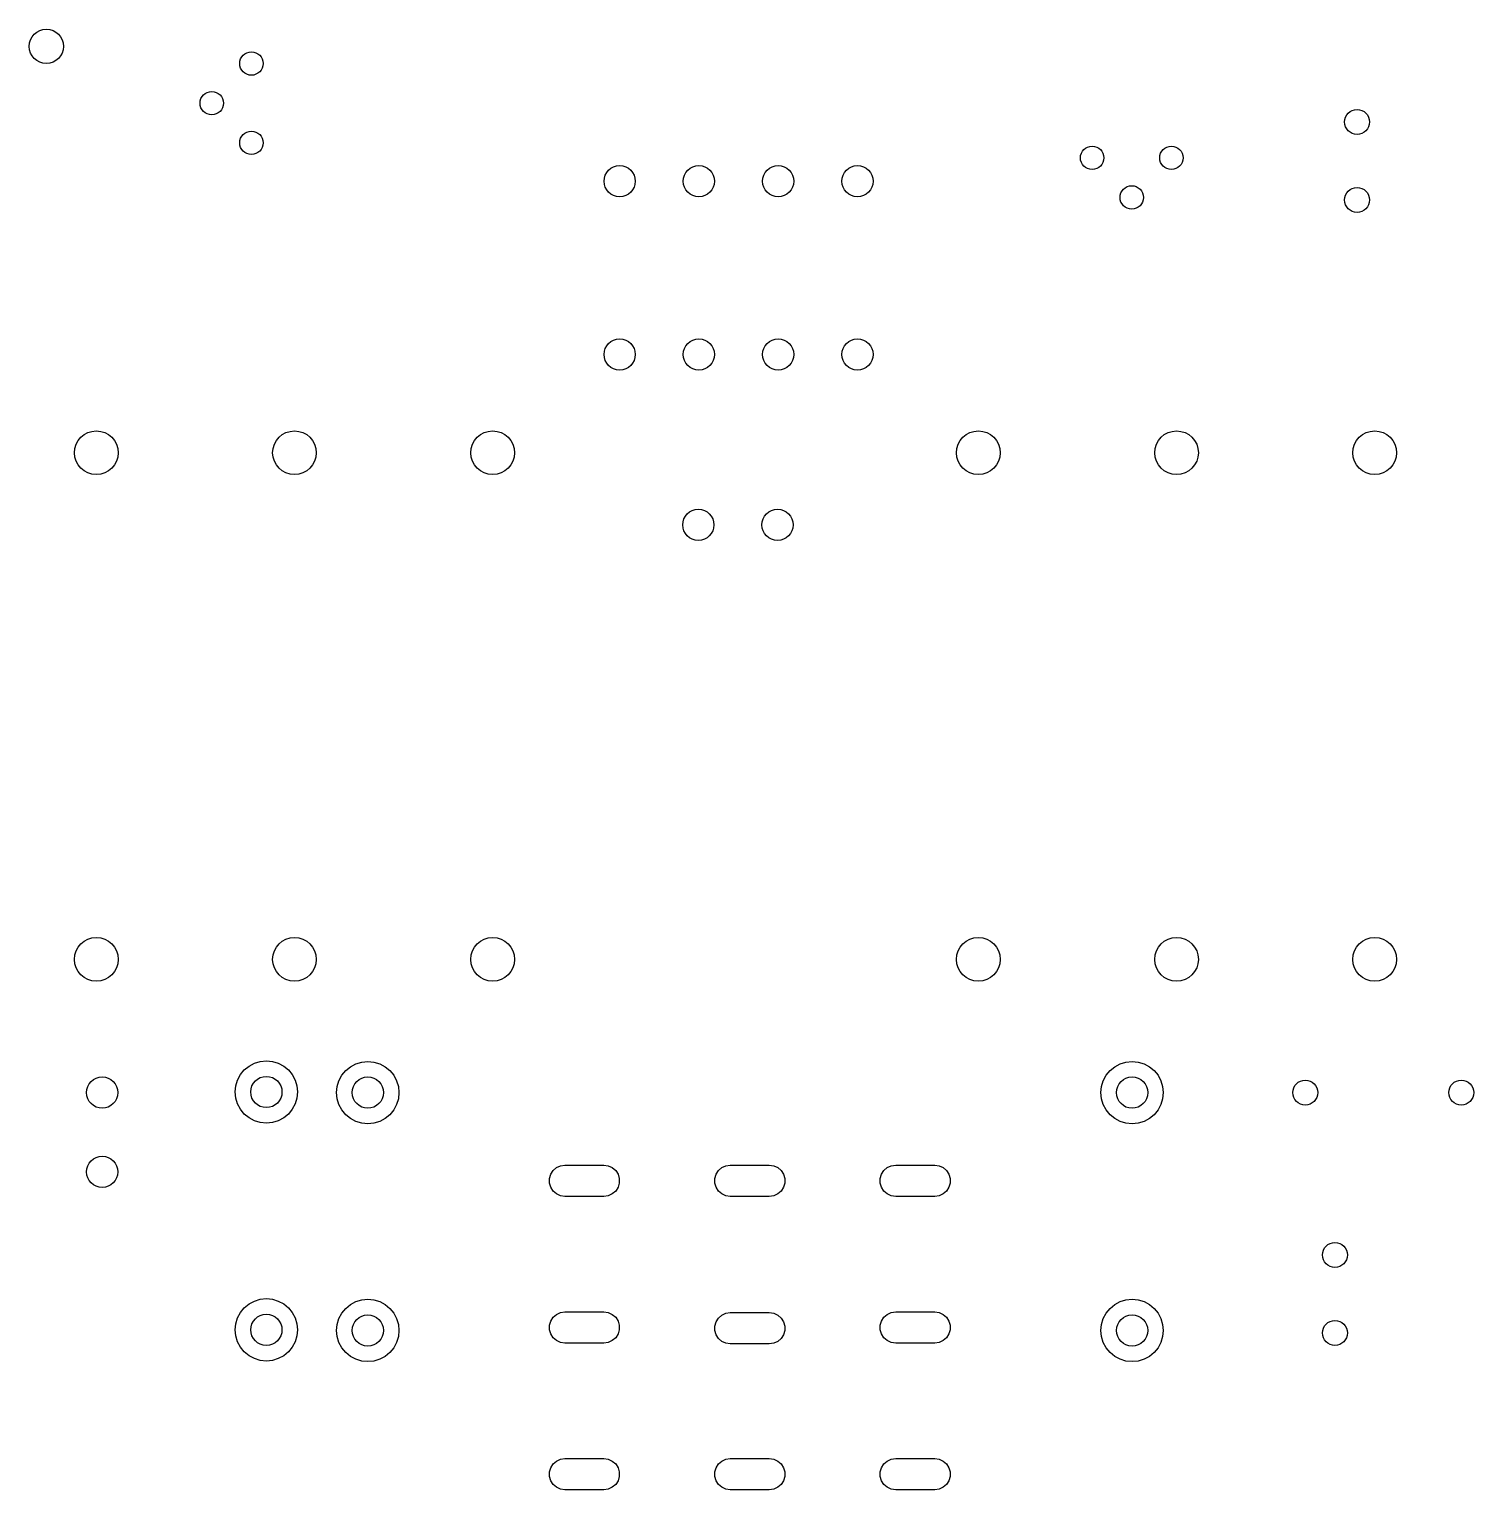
# Model space of a CAD drawing. Extents: x 4.7 to 6.55, y -5.82 to -2.15.
# Drawn here: x 4.731 to 6.553, y -5.816 to -3.974 of the extents above; entities that cross this region are included whole.
import ezdxf

# ---------------------------------------------------------------- set-up
doc = ezdxf.new("R2010")
doc.units = 0
doc.header["$MEASUREMENT"] = 0
doc.layers.add('BLACK', color=7, linetype='CONTINUOUS')

msp = doc.modelspace()

# ---------------------------------------------------------------- linework, layer by layer
at = {"layer": 'BLACK', "linetype": 'CONTINUOUS'}
for p, q in [((4.9972, -5.29231), (5.0021, -5.28635)), ((5.0021, -5.28635), (5.00806, -5.28145)), ((5.00806, -5.28145), (5.01486, -5.27782)), ((5.01486, -5.27782), (5.02224, -5.27558)), ((5.02224, -5.27558), (5.02992, -5.27482)), ((5.02992, -5.27482), (5.0376, -5.27558)), ((5.0376, -5.27558), (5.04498, -5.27782)), ((5.04498, -5.27782), (5.05178, -5.28145)), ((5.05178, -5.28145), (5.05775, -5.28635)), ((5.05775, -5.28635), (5.06264, -5.29231)), ((5.12516, -5.2931), (5.13005, -5.28714)), ((5.13005, -5.28714), (5.13601, -5.28224)), ((5.13601, -5.28224), (5.14282, -5.27861)), ((5.14282, -5.27861), (5.1502, -5.27637)), ((5.1502, -5.27637), (5.15787, -5.27561)), ((5.15787, -5.27561), (5.16555, -5.27637)), ((5.16555, -5.27637), (5.17293, -5.27861)), ((5.17293, -5.27861), (5.17974, -5.28224)), ((5.17974, -5.28224), (5.1857, -5.28714)), ((5.1857, -5.28714), (5.19059, -5.2931)), ((6.08933, -5.2931), (6.09422, -5.28714)), ((6.09422, -5.28714), (6.10019, -5.28224)), ((6.10019, -5.28224), (6.10699, -5.27861)), ((6.10699, -5.27861), (6.11437, -5.27637)), ((6.11437, -5.27637), (6.12205, -5.27561)), ((6.12205, -5.27561), (6.12972, -5.27637)), ((6.12972, -5.27637), (6.13711, -5.27861)), ((6.13711, -5.27861), (6.14391, -5.28224)), ((6.14391, -5.28224), (6.14987, -5.28714)), ((6.14987, -5.28714), (6.15477, -5.2931)), ((4.99133, -5.3065), (4.99357, -5.29911)), ((4.99357, -5.29911), (4.9972, -5.29231)), ((5.06264, -5.29231), (5.06628, -5.29911)), ((5.06628, -5.29911), (5.06852, -5.3065)), ((5.11928, -5.30728), (5.12152, -5.2999)), ((5.12152, -5.2999), (5.12516, -5.2931)), ((5.19059, -5.2931), (5.19423, -5.2999)), ((5.19423, -5.2999), (5.19647, -5.30728)), ((6.08345, -5.30728), (6.08569, -5.2999)), ((6.08569, -5.2999), (6.08933, -5.2931)), ((6.15477, -5.2931), (6.1584, -5.2999)), ((6.1584, -5.2999), (6.16064, -5.30728)), ((4.99057, -5.31417), (4.99133, -5.3065)), ((4.99133, -5.32185), (4.99057, -5.31417)), ((4.99357, -5.32923), (4.99133, -5.32185)), ((5.06852, -5.32185), (5.06628, -5.32923)), ((5.06852, -5.3065), (5.06927, -5.31417)), ((5.06927, -5.31417), (5.06852, -5.32185)), ((5.11852, -5.31496), (5.11928, -5.30728)), ((5.11928, -5.32264), (5.11852, -5.31496)), ((5.12152, -5.33002), (5.11928, -5.32264)), ((5.19647, -5.32264), (5.19423, -5.33002)), ((5.19647, -5.30728), (5.19722, -5.31496)), ((5.19722, -5.31496), (5.19647, -5.32264)), ((6.0827, -5.31496), (6.08345, -5.30728)), ((6.08345, -5.32264), (6.0827, -5.31496)), ((6.08569, -5.33002), (6.08345, -5.32264)), ((6.16064, -5.32264), (6.1584, -5.33002)), ((6.16064, -5.30728), (6.1614, -5.31496)), ((6.1614, -5.31496), (6.16064, -5.32264)), ((4.9972, -5.33603), (4.99357, -5.32923)), ((5.0021, -5.342), (4.9972, -5.33603)), ((5.00806, -5.34689), (5.0021, -5.342)), ((5.05775, -5.342), (5.05178, -5.34689)), ((5.06264, -5.33603), (5.05775, -5.342)), ((5.06628, -5.32923), (5.06264, -5.33603)), ((5.12516, -5.33682), (5.12152, -5.33002)), ((5.13005, -5.34279), (5.12516, -5.33682)), ((5.19059, -5.33682), (5.1857, -5.34279)), ((5.19423, -5.33002), (5.19059, -5.33682)), ((6.08933, -5.33682), (6.08569, -5.33002)), ((6.09422, -5.34279), (6.08933, -5.33682)), ((6.15477, -5.33682), (6.14987, -5.34279)), ((6.1584, -5.33002), (6.15477, -5.33682)), ((5.01486, -5.35053), (5.00806, -5.34689)), ((5.02224, -5.35277), (5.01486, -5.35053)), ((5.02992, -5.35352), (5.02224, -5.35277)), ((5.0376, -5.35277), (5.02992, -5.35352)), ((5.04498, -5.35053), (5.0376, -5.35277)), ((5.05178, -5.34689), (5.04498, -5.35053)), ((5.13601, -5.34768), (5.13005, -5.34279)), ((5.14282, -5.35132), (5.13601, -5.34768)), ((5.1502, -5.35355), (5.14282, -5.35132)), ((5.15787, -5.35431), (5.1502, -5.35355)), ((5.16555, -5.35355), (5.15787, -5.35431)), ((5.17293, -5.35132), (5.16555, -5.35355)), ((5.17974, -5.34768), (5.17293, -5.35132)), ((5.1857, -5.34279), (5.17974, -5.34768)), ((6.10019, -5.34768), (6.09422, -5.34279)), ((6.10699, -5.35132), (6.10019, -5.34768)), ((6.11437, -5.35355), (6.10699, -5.35132)), ((6.12205, -5.35431), (6.11437, -5.35355)), ((6.12972, -5.35355), (6.12205, -5.35431)), ((6.13711, -5.35132), (6.12972, -5.35355)), ((6.14391, -5.34768), (6.13711, -5.35132)), ((6.14987, -5.34279), (6.14391, -5.34768)), ((5.38859, -5.418), (5.39162, -5.41329)), ((5.39162, -5.41329), (5.39585, -5.40962)), ((5.39585, -5.40962), (5.40095, -5.40729)), ((5.40095, -5.40729), (5.4065, -5.4065)), ((5.4065, -5.4065), (5.45571, -5.4065)), ((5.45571, -5.4065), (5.46125, -5.40729)), ((5.46125, -5.40729), (5.46635, -5.40962)), ((5.46635, -5.40962), (5.47059, -5.41329)), ((5.47059, -5.41329), (5.47361, -5.418)), ((5.59725, -5.418), (5.60028, -5.41329)), ((5.60028, -5.41329), (5.60451, -5.40962)), ((5.60451, -5.40962), (5.60961, -5.40729)), ((5.60961, -5.40729), (5.61516, -5.4065)), ((5.61516, -5.4065), (5.66437, -5.4065)), ((5.66437, -5.4065), (5.66992, -5.40729)), ((5.66992, -5.40729), (5.67501, -5.40962)), ((5.67501, -5.40962), (5.67925, -5.41329)), ((5.67925, -5.41329), (5.68228, -5.418)), ((5.80591, -5.418), (5.80894, -5.41329)), ((5.80894, -5.41329), (5.81318, -5.40962)), ((5.81318, -5.40962), (5.81827, -5.40729)), ((5.81827, -5.40729), (5.82382, -5.4065)), ((5.82382, -5.4065), (5.87303, -5.4065)), ((5.87303, -5.4065), (5.87858, -5.40729)), ((5.87858, -5.40729), (5.88367, -5.40962)), ((5.88367, -5.40962), (5.88791, -5.41329)), ((5.88791, -5.41329), (5.89094, -5.418)), ((5.38701, -5.42338), (5.38859, -5.418)), ((5.38701, -5.42898), (5.38701, -5.42338)), ((5.38859, -5.43436), (5.38701, -5.42898)), ((5.39162, -5.43907), (5.38859, -5.43436)), ((5.47361, -5.43436), (5.47059, -5.43907)), ((5.47361, -5.418), (5.47519, -5.42338)), ((5.47519, -5.42898), (5.47361, -5.43436)), ((5.47519, -5.42338), (5.47519, -5.42898)), ((5.59567, -5.42338), (5.59725, -5.418)), ((5.59567, -5.42898), (5.59567, -5.42338)), ((5.59725, -5.43436), (5.59567, -5.42898)), ((5.60028, -5.43907), (5.59725, -5.43436)), ((5.68228, -5.43436), (5.67925, -5.43907)), ((5.68228, -5.418), (5.68385, -5.42338)), ((5.68385, -5.42898), (5.68228, -5.43436)), ((5.68385, -5.42338), (5.68385, -5.42898)), ((5.80433, -5.42338), (5.80591, -5.418)), ((5.80433, -5.42898), (5.80433, -5.42338)), ((5.80591, -5.43436), (5.80433, -5.42898)), ((5.80894, -5.43907), (5.80591, -5.43436)), ((5.89094, -5.43436), (5.88791, -5.43907)), ((5.89094, -5.418), (5.89252, -5.42338)), ((5.89252, -5.42898), (5.89094, -5.43436)), ((5.89252, -5.42338), (5.89252, -5.42898)), ((5.39585, -5.44274), (5.39162, -5.43907)), ((5.40095, -5.44507), (5.39585, -5.44274)), ((5.4065, -5.44587), (5.40095, -5.44507)), ((5.45571, -5.44587), (5.4065, -5.44587)), ((5.46125, -5.44507), (5.45571, -5.44587)), ((5.46635, -5.44274), (5.46125, -5.44507)), ((5.47059, -5.43907), (5.46635, -5.44274)), ((5.60451, -5.44274), (5.60028, -5.43907)), ((5.60961, -5.44507), (5.60451, -5.44274)), ((5.61516, -5.44587), (5.60961, -5.44507)), ((5.66437, -5.44587), (5.61516, -5.44587)), ((5.66992, -5.44507), (5.66437, -5.44587)), ((5.67501, -5.44274), (5.66992, -5.44507)), ((5.67925, -5.43907), (5.67501, -5.44274)), ((5.81318, -5.44274), (5.80894, -5.43907)), ((5.81827, -5.44507), (5.81318, -5.44274)), ((5.82382, -5.44587), (5.81827, -5.44507)), ((5.87303, -5.44587), (5.82382, -5.44587)), ((5.87858, -5.44507), (5.87303, -5.44587)), ((5.88367, -5.44274), (5.87858, -5.44507)), ((5.88791, -5.43907), (5.88367, -5.44274)), ((5.0021, -5.58635), (5.00806, -5.58145)), ((5.00806, -5.58145), (5.01486, -5.57782)), ((5.01486, -5.57782), (5.02224, -5.57558)), ((5.02224, -5.57558), (5.02992, -5.57482)), ((5.02992, -5.57482), (5.0376, -5.57558)), ((5.0376, -5.57558), (5.04498, -5.57782)), ((5.04498, -5.57782), (5.05178, -5.58145)), ((5.05178, -5.58145), (5.05775, -5.58635)), ((5.13601, -5.58224), (5.14282, -5.57861)), ((5.14282, -5.57861), (5.1502, -5.57637)), ((5.1502, -5.57637), (5.15787, -5.57561)), ((5.15787, -5.57561), (5.16555, -5.57637)), ((5.16555, -5.57637), (5.17293, -5.57861)), ((5.17293, -5.57861), (5.17974, -5.58224)), ((6.10019, -5.58224), (6.10699, -5.57861)), ((6.10699, -5.57861), (6.11437, -5.57637)), ((6.11437, -5.57637), (6.12205, -5.57561)), ((6.12205, -5.57561), (6.12972, -5.57637)), ((6.12972, -5.57637), (6.13711, -5.57861)), ((6.13711, -5.57861), (6.14391, -5.58224)), ((4.99133, -5.6065), (4.99357, -5.59911)), ((4.99357, -5.59911), (4.9972, -5.59231)), ((4.9972, -5.59231), (5.0021, -5.58635)), ((5.05775, -5.58635), (5.06264, -5.59231)), ((5.06264, -5.59231), (5.06628, -5.59911)), ((5.06628, -5.59911), (5.06852, -5.6065)), ((5.11928, -5.60728), (5.12152, -5.5999)), ((5.12152, -5.5999), (5.12516, -5.5931)), ((5.12516, -5.5931), (5.13005, -5.58714)), ((5.13005, -5.58714), (5.13601, -5.58224)), ((5.17974, -5.58224), (5.1857, -5.58714)), ((5.1857, -5.58714), (5.19059, -5.5931)), ((5.19059, -5.5931), (5.19423, -5.5999)), ((5.19423, -5.5999), (5.19647, -5.60728)), ((5.38859, -5.60304), (5.39162, -5.59833)), ((5.39162, -5.59833), (5.39585, -5.59466)), ((5.39585, -5.59466), (5.40095, -5.59233)), ((5.40095, -5.59233), (5.4065, -5.59154)), ((5.4065, -5.59154), (5.45571, -5.59154)), ((5.45571, -5.59154), (5.46125, -5.59233)), ((5.46125, -5.59233), (5.46635, -5.59466)), ((5.46635, -5.59466), (5.47059, -5.59833)), ((5.47059, -5.59833), (5.47361, -5.60304)), ((5.59725, -5.60403), (5.60028, -5.59931)), ((5.60028, -5.59931), (5.60451, -5.59564)), ((5.60451, -5.59564), (5.60961, -5.59332)), ((5.60961, -5.59332), (5.61516, -5.59252)), ((5.61516, -5.59252), (5.66437, -5.59252)), ((5.66437, -5.59252), (5.66992, -5.59332)), ((5.66992, -5.59332), (5.67501, -5.59564)), ((5.67501, -5.59564), (5.67925, -5.59931)), ((5.67925, -5.59931), (5.68228, -5.60403)), ((5.80591, -5.60304), (5.80894, -5.59833)), ((5.80894, -5.59833), (5.81318, -5.59466)), ((5.81318, -5.59466), (5.81827, -5.59233)), ((5.81827, -5.59233), (5.82382, -5.59154)), ((5.82382, -5.59154), (5.87303, -5.59154)), ((5.87303, -5.59154), (5.87858, -5.59233)), ((5.87858, -5.59233), (5.88367, -5.59466)), ((5.88367, -5.59466), (5.88791, -5.59833)), ((5.88791, -5.59833), (5.89094, -5.60304)), ((6.08345, -5.60728), (6.08569, -5.5999)), ((6.08569, -5.5999), (6.08933, -5.5931)), ((6.08933, -5.5931), (6.09422, -5.58714)), ((6.09422, -5.58714), (6.10019, -5.58224)), ((6.14391, -5.58224), (6.14987, -5.58714)), ((6.14987, -5.58714), (6.15477, -5.5931)), ((6.15477, -5.5931), (6.1584, -5.5999)), ((6.1584, -5.5999), (6.16064, -5.60728)), ((4.99057, -5.61417), (4.99133, -5.6065)), ((4.99133, -5.62185), (4.99057, -5.61417)), ((5.06852, -5.6065), (5.06927, -5.61417)), ((5.06927, -5.61417), (5.06852, -5.62185)), ((5.11852, -5.61496), (5.11928, -5.60728)), ((5.11928, -5.62264), (5.11852, -5.61496)), ((5.19647, -5.60728), (5.19722, -5.61496)), ((5.19722, -5.61496), (5.19647, -5.62264)), ((5.38701, -5.60842), (5.38859, -5.60304)), ((5.38701, -5.61402), (5.38701, -5.60842)), ((5.38859, -5.6194), (5.38701, -5.61402)), ((5.47361, -5.60304), (5.47519, -5.60842)), ((5.47519, -5.61402), (5.47361, -5.6194)), ((5.47519, -5.60842), (5.47519, -5.61402)), ((5.59567, -5.6094), (5.59725, -5.60403)), ((5.59567, -5.61501), (5.59567, -5.6094)), ((5.59725, -5.62038), (5.59567, -5.61501)), ((5.68228, -5.60403), (5.68385, -5.6094)), ((5.68385, -5.61501), (5.68228, -5.62038)), ((5.68385, -5.6094), (5.68385, -5.61501)), ((5.80433, -5.60842), (5.80591, -5.60304)), ((5.80433, -5.61402), (5.80433, -5.60842)), ((5.80591, -5.6194), (5.80433, -5.61402)), ((5.89094, -5.60304), (5.89252, -5.60842)), ((5.89252, -5.61402), (5.89094, -5.6194)), ((5.89252, -5.60842), (5.89252, -5.61402)), ((6.0827, -5.61496), (6.08345, -5.60728)), ((6.08345, -5.62264), (6.0827, -5.61496)), ((6.16064, -5.60728), (6.1614, -5.61496)), ((6.1614, -5.61496), (6.16064, -5.62264)), ((4.99357, -5.62923), (4.99133, -5.62185)), ((4.9972, -5.63603), (4.99357, -5.62923)), ((5.0021, -5.642), (4.9972, -5.63603)), ((5.06264, -5.63603), (5.05775, -5.642)), ((5.06628, -5.62923), (5.06264, -5.63603)), ((5.06852, -5.62185), (5.06628, -5.62923)), ((5.12152, -5.63002), (5.11928, -5.62264)), ((5.12516, -5.63682), (5.12152, -5.63002)), ((5.13005, -5.64279), (5.12516, -5.63682)), ((5.19059, -5.63682), (5.1857, -5.64279)), ((5.19423, -5.63002), (5.19059, -5.63682)), ((5.19647, -5.62264), (5.19423, -5.63002)), ((5.39162, -5.62411), (5.38859, -5.6194)), ((5.39585, -5.62778), (5.39162, -5.62411)), ((5.40095, -5.63011), (5.39585, -5.62778)), ((5.4065, -5.63091), (5.40095, -5.63011)), ((5.45571, -5.63091), (5.4065, -5.63091)), ((5.46125, -5.63011), (5.45571, -5.63091)), ((5.46635, -5.62778), (5.46125, -5.63011)), ((5.47059, -5.62411), (5.46635, -5.62778)), ((5.47361, -5.6194), (5.47059, -5.62411)), ((5.60028, -5.6251), (5.59725, -5.62038)), ((5.60451, -5.62876), (5.60028, -5.6251)), ((5.60961, -5.63109), (5.60451, -5.62876)), ((5.61516, -5.63189), (5.60961, -5.63109)), ((5.66437, -5.63189), (5.61516, -5.63189)), ((5.66992, -5.63109), (5.66437, -5.63189)), ((5.67501, -5.62876), (5.66992, -5.63109)), ((5.67925, -5.6251), (5.67501, -5.62876)), ((5.68228, -5.62038), (5.67925, -5.6251)), ((5.80894, -5.62411), (5.80591, -5.6194)), ((5.81318, -5.62778), (5.80894, -5.62411)), ((5.81827, -5.63011), (5.81318, -5.62778)), ((5.82382, -5.63091), (5.81827, -5.63011)), ((5.87303, -5.63091), (5.82382, -5.63091)), ((5.87858, -5.63011), (5.87303, -5.63091)), ((5.88367, -5.62778), (5.87858, -5.63011)), ((5.88791, -5.62411), (5.88367, -5.62778)), ((5.89094, -5.6194), (5.88791, -5.62411)), ((6.08569, -5.63002), (6.08345, -5.62264)), ((6.08933, -5.63682), (6.08569, -5.63002)), ((6.09422, -5.64279), (6.08933, -5.63682)), ((6.15477, -5.63682), (6.14987, -5.64279)), ((6.1584, -5.63002), (6.15477, -5.63682)), ((6.16064, -5.62264), (6.1584, -5.63002)), ((5.00806, -5.64689), (5.0021, -5.642)), ((5.01486, -5.65053), (5.00806, -5.64689)), ((5.02224, -5.65277), (5.01486, -5.65053)), ((5.02992, -5.65352), (5.02224, -5.65277)), ((5.0376, -5.65277), (5.02992, -5.65352)), ((5.04498, -5.65053), (5.0376, -5.65277)), ((5.05178, -5.64689), (5.04498, -5.65053)), ((5.05775, -5.642), (5.05178, -5.64689)), ((5.13601, -5.64768), (5.13005, -5.64279)), ((5.14282, -5.65132), (5.13601, -5.64768)), ((5.1502, -5.65355), (5.14282, -5.65132)), ((5.15787, -5.65431), (5.1502, -5.65355)), ((5.16555, -5.65355), (5.15787, -5.65431)), ((5.17293, -5.65132), (5.16555, -5.65355)), ((5.17974, -5.64768), (5.17293, -5.65132)), ((5.1857, -5.64279), (5.17974, -5.64768)), ((6.10019, -5.64768), (6.09422, -5.64279)), ((6.10699, -5.65132), (6.10019, -5.64768)), ((6.11437, -5.65355), (6.10699, -5.65132)), ((6.12205, -5.65431), (6.11437, -5.65355)), ((6.12972, -5.65355), (6.12205, -5.65431)), ((6.13711, -5.65132), (6.12972, -5.65355)), ((6.14391, -5.64768), (6.13711, -5.65132)), ((6.14987, -5.64279), (6.14391, -5.64768)), ((5.38859, -5.78808), (5.39162, -5.78337)), ((5.39162, -5.78337), (5.39585, -5.7797)), ((5.39585, -5.7797), (5.40095, -5.77737)), ((5.40095, -5.77737), (5.4065, -5.77657)), ((5.4065, -5.77657), (5.45571, -5.77657)), ((5.45571, -5.77657), (5.46125, -5.77737)), ((5.46125, -5.77737), (5.46635, -5.7797)), ((5.46635, -5.7797), (5.47059, -5.78337)), ((5.47059, -5.78337), (5.47361, -5.78808)), ((5.59725, -5.78808), (5.60028, -5.78337)), ((5.60028, -5.78337), (5.60451, -5.7797)), ((5.60451, -5.7797), (5.60961, -5.77737)), ((5.60961, -5.77737), (5.61516, -5.77657)), ((5.61516, -5.77657), (5.66437, -5.77657)), ((5.66437, -5.77657), (5.66992, -5.77737)), ((5.66992, -5.77737), (5.67501, -5.7797)), ((5.67501, -5.7797), (5.67925, -5.78337)), ((5.67925, -5.78337), (5.68228, -5.78808)), ((5.80591, -5.78808), (5.80894, -5.78337)), ((5.80894, -5.78337), (5.81318, -5.7797)), ((5.81318, -5.7797), (5.81827, -5.77737)), ((5.81827, -5.77737), (5.82382, -5.77657)), ((5.82382, -5.77657), (5.87303, -5.77657)), ((5.87303, -5.77657), (5.87858, -5.77737)), ((5.87858, -5.77737), (5.88367, -5.7797)), ((5.88367, -5.7797), (5.88791, -5.78337)), ((5.88791, -5.78337), (5.89094, -5.78808)), ((5.38701, -5.79346), (5.38859, -5.78808)), ((5.38701, -5.79906), (5.38701, -5.79346)), ((5.38859, -5.80444), (5.38701, -5.79906)), ((5.47361, -5.78808), (5.47519, -5.79346)), ((5.47519, -5.79906), (5.47361, -5.80444)), ((5.47519, -5.79346), (5.47519, -5.79906)), ((5.59567, -5.79346), (5.59725, -5.78808)), ((5.59567, -5.79906), (5.59567, -5.79346)), ((5.59725, -5.80444), (5.59567, -5.79906)), ((5.68228, -5.78808), (5.68385, -5.79346)), ((5.68385, -5.79906), (5.68228, -5.80444)), ((5.68385, -5.79346), (5.68385, -5.79906)), ((5.80433, -5.79346), (5.80591, -5.78808)), ((5.80433, -5.79906), (5.80433, -5.79346)), ((5.80591, -5.80444), (5.80433, -5.79906)), ((5.89094, -5.78808), (5.89252, -5.79346)), ((5.89252, -5.79906), (5.89094, -5.80444)), ((5.89252, -5.79346), (5.89252, -5.79906)), ((5.39162, -5.80915), (5.38859, -5.80444)), ((5.39585, -5.81282), (5.39162, -5.80915)), ((5.40095, -5.81515), (5.39585, -5.81282)), ((5.4065, -5.81594), (5.40095, -5.81515)), ((5.45571, -5.81594), (5.4065, -5.81594)), ((5.46125, -5.81515), (5.45571, -5.81594)), ((5.46635, -5.81282), (5.46125, -5.81515)), ((5.47059, -5.80915), (5.46635, -5.81282)), ((5.47361, -5.80444), (5.47059, -5.80915)), ((5.60028, -5.80915), (5.59725, -5.80444)), ((5.60451, -5.81282), (5.60028, -5.80915)), ((5.60961, -5.81515), (5.60451, -5.81282)), ((5.61516, -5.81594), (5.60961, -5.81515)), ((5.66437, -5.81594), (5.61516, -5.81594)), ((5.66992, -5.81515), (5.66437, -5.81594)), ((5.67501, -5.81282), (5.66992, -5.81515)), ((5.67925, -5.80915), (5.67501, -5.81282)), ((5.68228, -5.80444), (5.67925, -5.80915)), ((5.80894, -5.80915), (5.80591, -5.80444)), ((5.81318, -5.81282), (5.80894, -5.80915)), ((5.81827, -5.81515), (5.81318, -5.81282)), ((5.82382, -5.81594), (5.81827, -5.81515)), ((5.87303, -5.81594), (5.82382, -5.81594)), ((5.87858, -5.81515), (5.87303, -5.81594)), ((5.88367, -5.81282), (5.87858, -5.81515)), ((5.88791, -5.80915), (5.88367, -5.81282)), ((5.89094, -5.80444), (5.88791, -5.80915))]:
    msp.add_line(p, q, dxfattribs=at)
at = {"layer": 'BLACK'}
for centre, radius in [((4.75236, -3.99528), 0.02165), ((5.01102, -4.01693), 0.01476), ((4.96102, -4.06693), 0.01476), ((6.40591, -4.09055), 0.01575), ((5.01102, -4.11693), 0.01476), ((6.07165, -4.13583), 0.01476), ((6.17165, -4.13583), 0.01476), ((5.47559, -4.16535), 0.01969), ((5.57559, -4.16535), 0.01969), ((5.67559, -4.16535), 0.01969), ((5.77559, -4.16535), 0.01969), ((6.12165, -4.18583), 0.01476), ((6.40591, -4.18898), 0.01575), ((5.47559, -4.38386), 0.01969), ((5.57559, -4.38386), 0.01969), ((5.67559, -4.38386), 0.01969), ((5.77559, -4.38386), 0.01969), ((4.81535, -4.50787), 0.02756), ((5.06535, -4.50787), 0.02756), ((5.31535, -4.50787), 0.02756), ((5.92815, -4.50787), 0.02756), ((6.17815, -4.50787), 0.02756), ((6.42815, -4.50787), 0.02756), ((5.5748, -4.59882), 0.01969), ((5.6748, -4.59882), 0.01969), ((4.81535, -5.14685), 0.02756), ((5.06535, -5.14685), 0.02756), ((5.31535, -5.14685), 0.02756), ((5.92815, -5.14685), 0.02756), ((6.17815, -5.14685), 0.02756), ((6.42815, -5.14685), 0.02756), ((4.82283, -5.31496), 0.0197), ((5.02992, -5.31417), 0.0197), ((5.15787, -5.31496), 0.0197), ((6.12205, -5.31496), 0.0197), ((6.34055, -5.31496), 0.01575), ((6.5374, -5.31496), 0.01575), ((4.82283, -5.41496), 0.0197), ((6.37795, -5.51969), 0.01575), ((5.02992, -5.61417), 0.0197), ((5.15787, -5.61496), 0.0197), ((6.12205, -5.61496), 0.0197), ((6.37795, -5.61811), 0.01575)]:
    msp.add_circle(centre, radius, dxfattribs=at)

doc.saveas('drawing.dxf')
